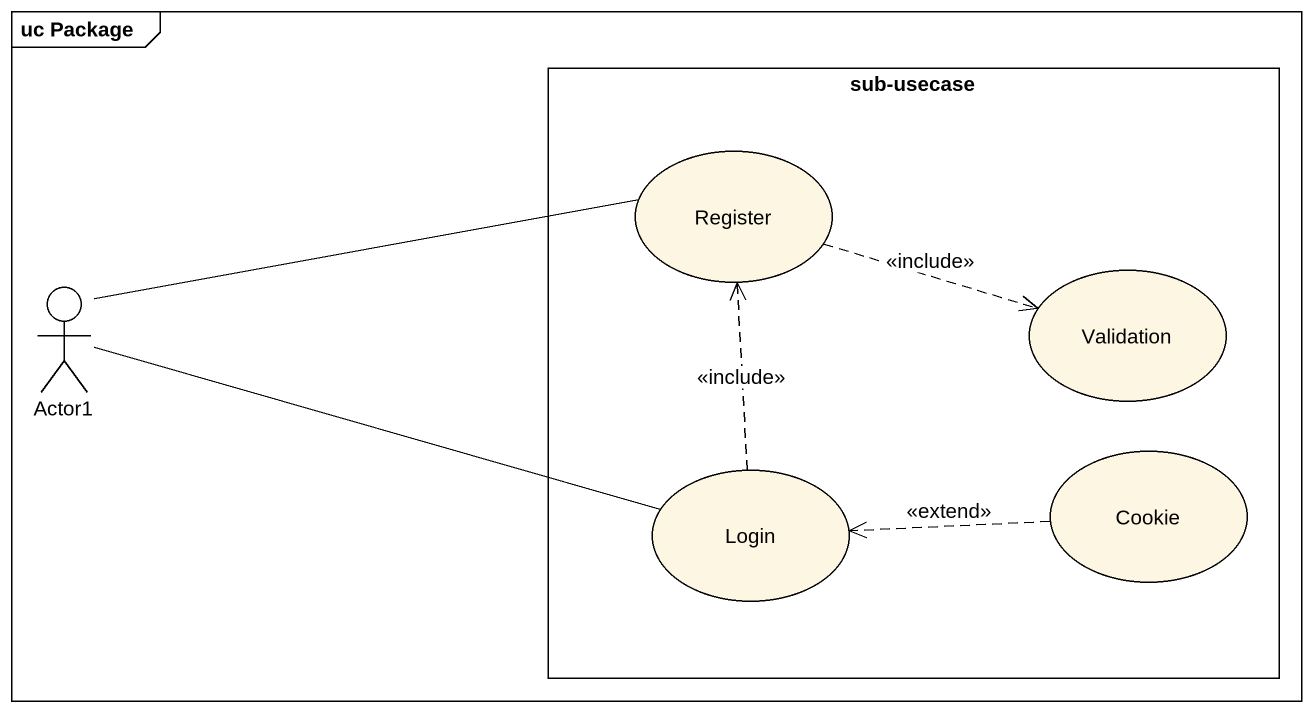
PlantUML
@startuml
mainframe uc Package
rectangle "sub-usecase" as sub_usecase {
  usecase Register
  usecase Validation
  usecase Login
  usecase Cookie
}
actor Actor1
Register .right.> Validation : <<include>>
Actor1 -right- Register
Actor1 -right- Login
Login .up.> Register : <<include>>
Cookie .left.> Login : <<extend>>
@enduml
